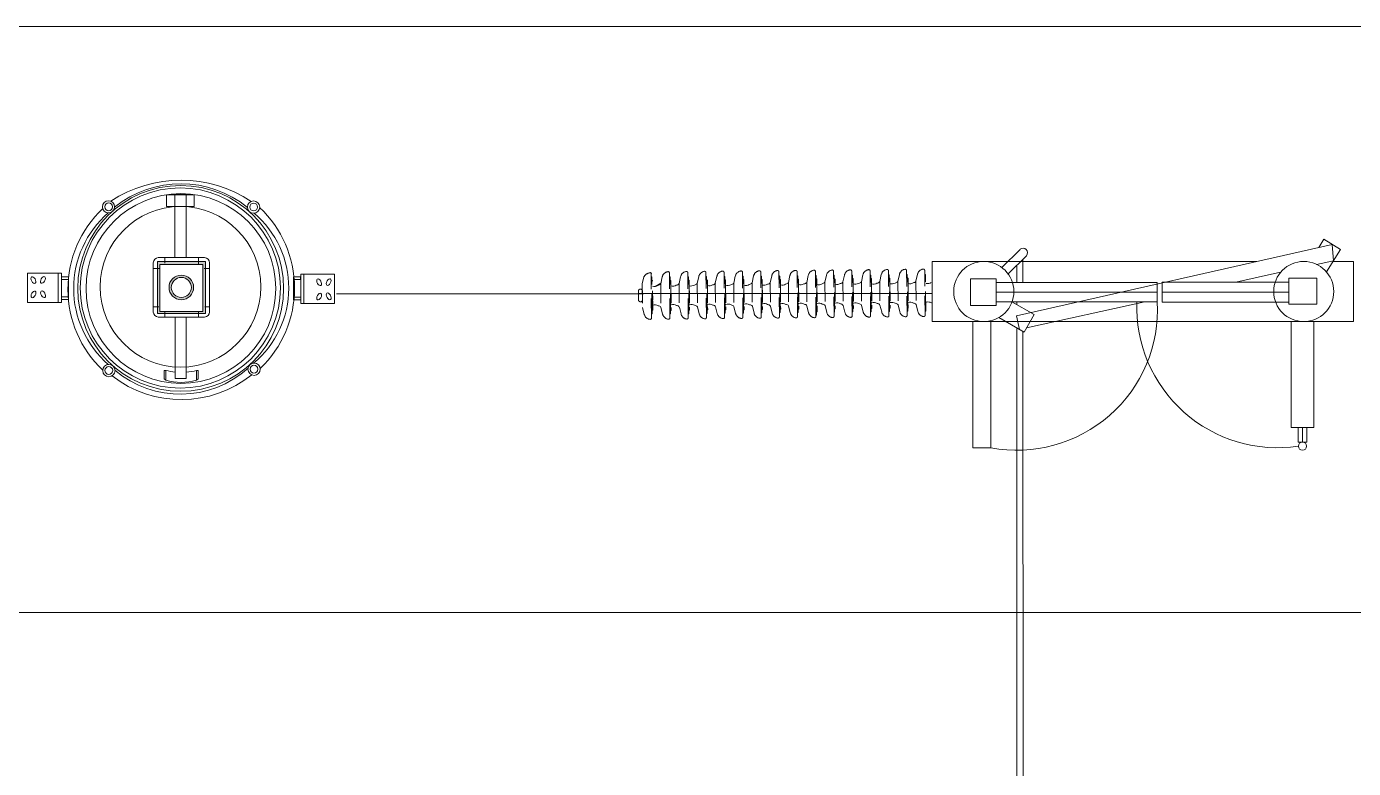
# Model space of a CAD drawing. Header units: inches. Extents: x 3989 to 4711, y 2881 to 3348.
# Drawn here: x 4501.99 to 4536.28, y 3049.94 to 3069.12 of the extents above; entities that cross this region are included whole.
import ezdxf

# ---------------------------------------------------------------- set-up
doc = ezdxf.new("R2010")
doc.units = ezdxf.units.IN
doc.header["$MEASUREMENT"] = 0
doc.linetypes.add('DASHED', pattern=[0.75, 0.5, -0.25])
doc.layers.add('COTAS', color=4, linetype='Continuous')
doc.layers.add('medidas', color=3, linetype='Continuous')

# ---------------------------------------------------------------- blocks, each defined once
blk = doc.blocks.new('*U13')
at = {"lineweight": 0}
h = blk.add_hatch(color=256, dxfattribs=at)
h.dxf.hatch_style = 1
h.paths.add_polyline_path([(-173.007, -91.414), (-171.771, -91.414), (-171.771, -90.068), (-173.007, -90.068)])
h.paths.add_polyline_path([(-172.944, -91.359), (-171.834, -91.359), (-171.834, -90.147), (-172.944, -90.147)], flags=16)
h = blk.add_hatch(color=256, dxfattribs=at)
h.dxf.hatch_style = 1
h.paths.add_polyline_path([(-172.705, -90.738, -1), (-172.068, -90.738, -1)])
h.paths.add_polyline_path([(-172.645, -90.738, -1), (-172.127, -90.738, -1)], flags=16)
for p, q in [((-172.826, -89.965), (-172.826, -90.125)), ((-171.956, -89.972), (-171.956, -90.109)), ((-173.114, -90.252), (-172.979, -90.252)), ((-171.815, -90.252), (-171.663, -90.252)), ((-176.395, -90.9), (-184.332, -90.9)), ((-173.118, -91.238), (-172.992, -91.238)), ((-172.826, -91.373), (-172.826, -91.506)), ((-171.956, -91.362), (-171.956, -91.507)), ((-171.808, -91.238), (-171.667, -91.238)), ((-172.776, -92.882), (-172.82, -92.882)), ((-172.82, -92.882), (-172.82, -93.102)), ((-171.986, -92.882), (-171.943, -92.882)), ((-171.943, -92.882), (-171.943, -93.102)), ((-172.82, -93.102), (-172.776, -93.14)), ((-171.943, -93.102), (-171.986, -93.14))]:
    blk.add_line(p, q, dxfattribs=at)
at = {"color": 0, "linetype": 'DASHED', "lineweight": 0}
for p, q in [((-191.626, -91.346), (-191.617, -90.409)), ((-191.626, -90.489), (-191.617, -90.489)), ((-191.61, -91.458), (-191.598, -90.298)), ((-191.608, -90.401), (-191.599, -90.401)), ((-191.412, -90.398), (-191.372, -90.578)), ((-191.158, -91.351), (-191.148, -90.414)), ((-191.158, -90.494), (-191.149, -90.494)), ((-191.142, -91.463), (-191.13, -90.303)), ((-191.14, -90.406), (-191.131, -90.406)), ((-190.944, -90.403), (-190.904, -90.583)), ((-190.69, -91.356), (-190.68, -90.419)), ((-190.69, -90.499), (-190.681, -90.499)), ((-190.673, -91.468), (-190.662, -90.308)), ((-190.671, -90.411), (-190.663, -90.411)), ((-190.476, -90.408), (-190.436, -90.588)), ((-190.214, -91.361), (-190.205, -90.424)), ((-190.214, -90.503), (-190.206, -90.503)), ((-190.198, -91.472), (-190.187, -90.312)), ((-190.196, -90.415), (-190.188, -90.415)), ((-190.001, -90.412), (-189.961, -90.592)), ((-189.739, -91.366), (-189.73, -90.429)), ((-189.739, -90.508), (-189.731, -90.508)), ((-189.723, -91.477), (-189.711, -90.317)), ((-189.721, -90.42), (-189.712, -90.42)), ((-189.526, -90.417), (-189.486, -90.597)), ((-189.271, -91.37), (-189.262, -90.433)), ((-189.271, -90.513), (-189.262, -90.513)), ((-189.255, -91.482), (-189.243, -90.322)), ((-189.253, -90.425), (-189.244, -90.425)), ((-189.057, -90.422), (-189.017, -90.602)), ((-188.804, -91.447), (-188.794, -90.51)), ((-188.803, -91.375), (-188.793, -90.438)), ((-188.803, -90.518), (-188.794, -90.518)), ((-188.787, -91.487), (-188.775, -90.327)), ((-188.787, -91.487), (-188.775, -90.327)), ((-188.785, -90.43), (-188.776, -90.43)), ((-188.589, -90.427), (-188.549, -90.607)), ((-188.328, -91.38), (-188.318, -90.443)), ((-188.328, -91.38), (-188.318, -90.443)), ((-188.328, -90.522), (-188.319, -90.522)), ((-188.312, -91.492), (-188.3, -90.332)), ((-188.312, -91.492), (-188.3, -90.332)), ((-188.309, -90.434), (-188.301, -90.434)), ((-188.114, -90.432), (-188.074, -90.611)), ((-187.859, -91.385), (-187.85, -90.448)), ((-187.859, -90.527), (-187.851, -90.527)), ((-187.843, -91.496), (-187.831, -90.336)), ((-187.841, -90.439), (-187.833, -90.439)), ((-187.646, -90.436), (-187.606, -90.616)), ((-187.391, -91.39), (-187.382, -90.453)), ((-187.391, -90.532), (-187.382, -90.532)), ((-187.375, -91.501), (-187.363, -90.341)), ((-187.373, -90.444), (-187.364, -90.444)), ((-187.177, -90.441), (-187.137, -90.621)), ((-186.916, -91.394), (-186.907, -90.457)), ((-186.9, -91.506), (-186.888, -90.346)), ((-186.898, -90.449), (-186.889, -90.449)), ((-186.702, -90.446), (-186.662, -90.626)), ((-186.441, -91.399), (-186.431, -90.462)), ((-186.425, -91.511), (-186.413, -90.351)), ((-186.423, -90.453), (-186.414, -90.454)), ((-186.227, -90.451), (-186.187, -90.63)), ((-185.973, -91.404), (-185.963, -90.467)), ((-185.956, -91.515), (-185.945, -90.356)), ((-185.954, -90.458), (-185.946, -90.458)), ((-185.759, -90.456), (-185.719, -90.635)), ((-185.504, -91.409), (-185.495, -90.472)), ((-185.488, -91.521), (-185.476, -90.361)), ((-185.486, -90.463), (-185.478, -90.463)), ((-185.291, -90.461), (-185.251, -90.64)), ((-185.029, -91.413), (-185.02, -90.476)), ((-185.013, -91.525), (-185.001, -90.365)), ((-185.011, -90.468), (-185.002, -90.468)), ((-184.816, -90.465), (-184.776, -90.645)), ((-184.554, -91.412), (-184.545, -90.475)), ((-184.538, -91.523), (-184.526, -90.363)), ((-184.538, -91.53), (-184.526, -90.37)), ((-184.536, -90.466), (-184.527, -90.466)), ((-184.34, -90.463), (-184.3, -90.643)), ((-191.372, -90.578), (-191.379, -91.183)), ((-191.167, -90.587), (-191.174, -91.192)), ((-191.172, -90.994), (-191.169, -90.771)), ((-190.904, -90.583), (-190.91, -91.188)), ((-190.699, -90.592), (-190.705, -91.197)), ((-190.703, -90.999), (-190.701, -90.776)), ((-190.436, -90.588), (-190.442, -91.193)), ((-190.224, -90.596), (-190.23, -91.201)), ((-190.228, -91.004), (-190.226, -90.78)), ((-189.961, -90.592), (-189.967, -91.197)), ((-189.749, -90.601), (-189.755, -91.206)), ((-189.753, -91.009), (-189.751, -90.785)), ((-189.486, -90.597), (-189.492, -91.202)), ((-189.281, -90.606), (-189.287, -91.211)), ((-189.285, -91.013), (-189.282, -90.79)), ((-189.017, -90.602), (-189.024, -91.207)), ((-188.812, -90.611), (-188.818, -91.216)), ((-188.816, -91.019), (-188.814, -90.795)), ((-188.549, -90.607), (-188.555, -91.212)), ((-188.337, -90.615), (-188.343, -91.22)), ((-188.341, -91.023), (-188.339, -90.799)), ((-188.074, -90.611), (-188.08, -91.216)), ((-187.869, -90.62), (-187.875, -91.225)), ((-187.873, -91.028), (-187.871, -90.804)), ((-187.606, -90.616), (-187.612, -91.221)), ((-187.401, -90.625), (-187.407, -91.23)), ((-187.405, -91.033), (-187.403, -90.809)), ((-187.137, -90.621), (-187.144, -91.226)), ((-186.926, -90.63), (-186.932, -91.235)), ((-186.93, -91.037), (-186.927, -90.814)), ((-186.916, -90.537), (-186.907, -90.537)), ((-186.662, -90.626), (-186.668, -91.231)), ((-186.45, -90.634), (-186.457, -91.24)), ((-186.455, -91.042), (-186.452, -90.819)), ((-186.441, -90.541), (-186.432, -90.542)), ((-186.187, -90.63), (-186.193, -91.236)), ((-185.982, -90.639), (-185.988, -91.244)), ((-185.986, -91.047), (-185.984, -90.823)), ((-185.973, -90.546), (-185.964, -90.546)), ((-185.719, -90.635), (-185.725, -91.24)), ((-185.514, -90.644), (-185.52, -91.249)), ((-185.518, -91.052), (-185.516, -90.828)), ((-185.504, -90.551), (-185.496, -90.551)), ((-185.251, -90.64), (-185.257, -91.245)), ((-185.039, -90.649), (-185.045, -91.254)), ((-185.043, -91.056), (-185.041, -90.833)), ((-185.029, -90.556), (-185.021, -90.556)), ((-184.776, -90.645), (-184.782, -91.25)), ((-184.57, -91.323), (-184.563, -90.563)), ((-184.568, -91.055), (-184.565, -90.831)), ((-184.554, -90.554), (-184.545, -90.554)), ((-184.3, -90.643), (-184.307, -91.255)), ((-184.304, -91.051), (-184.302, -90.827)), ((-184.201, -91.052), (-184.199, -90.828)), ((-191.422, -91.362), (-191.379, -91.183)), ((-190.954, -91.367), (-190.91, -91.188)), ((-190.486, -91.372), (-190.442, -91.193)), ((-190.011, -91.376), (-189.967, -91.197)), ((-189.535, -91.381), (-189.492, -91.202)), ((-189.067, -91.386), (-189.024, -91.207)), ((-188.599, -91.391), (-188.555, -91.212)), ((-188.124, -91.395), (-188.08, -91.216)), ((-191.618, -91.355), (-191.609, -91.355)), ((-191.166, -91.272), (-191.157, -91.272)), ((-191.149, -91.36), (-191.141, -91.36)), ((-190.697, -91.277), (-190.689, -91.277)), ((-190.681, -91.365), (-190.672, -91.365)), ((-190.222, -91.281), (-190.214, -91.281)), ((-190.206, -91.37), (-190.197, -91.37)), ((-189.747, -91.286), (-189.739, -91.286)), ((-189.731, -91.374), (-189.722, -91.374)), ((-189.279, -91.291), (-189.27, -91.291)), ((-189.263, -91.379), (-189.254, -91.379)), ((-188.795, -91.455), (-188.786, -91.455)), ((-188.319, -91.389), (-188.31, -91.389)), ((-187.867, -91.305), (-187.859, -91.305)), ((-187.851, -91.393), (-187.842, -91.393)), ((-187.656, -91.4), (-187.612, -91.221)), ((-187.399, -91.31), (-187.39, -91.31)), ((-187.383, -91.398), (-187.374, -91.399)), ((-187.187, -91.405), (-187.144, -91.226)), ((-186.924, -91.315), (-186.915, -91.315)), ((-186.907, -91.403), (-186.899, -91.403)), ((-186.712, -91.41), (-186.668, -91.231)), ((-186.449, -91.319), (-186.44, -91.319)), ((-186.432, -91.408), (-186.424, -91.408)), ((-186.237, -91.414), (-186.193, -91.236)), ((-185.98, -91.324), (-185.972, -91.324)), ((-185.964, -91.413), (-185.955, -91.413)), ((-185.769, -91.419), (-185.725, -91.24)), ((-185.512, -91.329), (-185.504, -91.329)), ((-185.496, -91.418), (-185.487, -91.418)), ((-185.3, -91.424), (-185.257, -91.245)), ((-185.037, -91.334), (-185.028, -91.334)), ((-185.021, -91.422), (-185.012, -91.422)), ((-184.825, -91.429), (-184.782, -91.25)), ((-184.35, -91.434), (-184.307, -91.255))]:
    blk.add_line(p, q, dxfattribs=at)
at = {"color": 0, "lineweight": 0}
for p, q in [((-191.167, -90.587), (-191.167, -90.502)), ((-190.699, -90.592), (-190.698, -90.507)), ((-190.224, -90.596), (-190.223, -90.512)), ((-189.749, -90.601), (-189.748, -90.517)), ((-189.281, -90.606), (-189.28, -90.521)), ((-188.812, -90.611), (-188.811, -90.526)), ((-188.337, -90.615), (-188.336, -90.531)), ((-187.869, -90.62), (-187.868, -90.536)), ((-187.401, -90.625), (-187.4, -90.541)), ((-186.926, -90.63), (-186.925, -90.545)), ((-186.45, -90.634), (-186.45, -90.55)), ((-185.982, -90.639), (-185.981, -90.555)), ((-185.514, -90.644), (-185.513, -90.56)), ((-185.039, -90.649), (-185.038, -90.564)), ((-184.629, -90.711), (-184.778, -90.632)), ((-191.174, -91.263), (-191.174, -91.192)), ((-190.706, -91.268), (-190.705, -91.197)), ((-190.231, -91.272), (-190.23, -91.201)), ((-189.756, -91.277), (-189.755, -91.206)), ((-189.287, -91.282), (-189.287, -91.211)), ((-188.819, -91.287), (-188.818, -91.216)), ((-188.344, -91.292), (-188.343, -91.22)), ((-188.82, -91.358), (-188.819, -91.287)), ((-187.876, -91.296), (-187.875, -91.225)), ((-187.408, -91.301), (-187.407, -91.23)), ((-186.932, -91.306), (-186.932, -91.235)), ((-186.457, -91.311), (-186.457, -91.24)), ((-185.989, -91.315), (-185.988, -91.244)), ((-185.521, -91.321), (-185.52, -91.249)), ((-185.046, -91.325), (-185.045, -91.254))]:
    blk.add_line(p, q, dxfattribs=at)
at = {"lineweight": 0}
for points in [[(-172.716, -88.341), (-172, -88.341), (-172, -88.648), (-172.716, -88.648)], [(-172.221, -89.967), (-172.509, -89.967), (-172.509, -88.323), (-172.221, -88.323)], [(-173.007, -90.068), (-171.771, -90.068), (-171.771, -91.414), (-173.007, -91.414)], [(-172.944, -90.147), (-171.834, -90.147), (-171.834, -91.359), (-172.944, -91.359)], [(-175.555, -91.15), (-176.348, -91.15), (-176.348, -90.394), (-175.555, -90.394)], [(-175.471, -91.15), (-175.555, -91.15), (-175.555, -90.394), (-175.471, -90.394)], [(-175.289, -91.057), (-175.471, -91.057), (-175.471, -90.466), (-175.289, -90.466)], [(-175.289, -90.535), (-175.47, -90.535), (-175.47, -90.465), (-175.289, -90.465)], [(-169.47, -90.461), (-169.288, -90.461), (-169.288, -91.052), (-169.47, -91.052)], [(-169.47, -90.461), (-169.288, -90.461), (-169.288, -90.531), (-169.47, -90.531)], [(-169.288, -90.368), (-169.204, -90.368), (-169.204, -91.125), (-169.288, -91.125)], [(-169.204, -90.368), (-168.411, -90.368), (-168.411, -91.125), (-169.204, -91.125)], [(-175.289, -91.057), (-175.471, -91.057), (-175.471, -90.987), (-175.289, -90.987)], [(-169.47, -90.983), (-169.289, -90.983), (-169.289, -91.053), (-169.47, -91.053)], [(-172.226, -93.09), (-172.514, -93.09), (-172.514, -91.508), (-172.226, -91.508)]]:
    blk.add_lwpolyline(points, close=True, dxfattribs=at)
for points in [[(-173.117, -91.375), (-173.117, -90.099)], [(-172.989, -89.967), (-171.79, -89.967)], [(-171.662, -90.099), (-171.662, -91.376)], [(-171.79, -91.508), (-172.988, -91.508)], [(-172.777, -93.14), (-172.777, -92.882)], [(-171.985, -92.881), (-171.985, -92.881), (-171.985, -93.14), (-171.985, -93.14)], [(-171.985, -93.14), (-171.985, -92.882)]]:
    blk.add_lwpolyline(points, dxfattribs=at)
at = {"color": 0, "lineweight": 0}
blk.add_lwpolyline([(-184.285, -91.099), (-184.305, -91.138)], dxfattribs=at)
at = {"lineweight": 0}
for centre, radius in [((-172.37, -90.763), 2.66), ((-172.359, -90.753), 2.587), ((-172.376, -90.766), 2.452), ((-172.365, -90.723), 2.075), ((-174.254, -88.66), 0.159), ((-174.254, -88.659), 0.101), ((-170.504, -88.655), 0.159), ((-170.507, -88.655), 0.101), ((-172.386, -90.738), 0.318), ((-172.386, -90.738), 0.259), ((-174.268, -92.854), 0.159), ((-174.264, -92.852), 0.101), ((-170.513, -92.889), 0.159), ((-170.511, -92.885), 0.101)]:
    blk.add_circle(centre, radius, dxfattribs=at)
for centre, radius, start, end in [((-172.374, -91.273), 3.305, 56.7966, 123.4041), ((-172.374, -90.792), 2.733, 51.2375, 129.0396), ((-172.446, -90.759), 2.866, 133.2528, 226.2198), ((-172.627, -90.752), 2.536, 130.3288, 230.0445), ((-172.194, -90.77), 2.59, 310.8817, 49.0789), ((-172.321, -90.787), 2.867, 313.2569, 46.6173), ((-172.971, -90.112), 0.146, 96.821, 175.0597), ((-171.807, -90.112), 0.146, 4.9403, 83.179), ((-172.971, -91.363), 0.146, 184.9403, 263.179), ((-171.807, -91.363), 0.146, 276.821, 355.0597), ((-172.359, -90.885), 2.614, 227.8894, 310.2498), ((-172.382, -91.422), 1.514, 254.8041, 264.9821), ((-172.382, -91.422), 1.514, 275.883, 285.1297), ((-172.385, -90.729), 2.91, 231.2727, 307.8736), ((-172.38, -91.678), 1.514, 254.8041, 285.1297)]:
    blk.add_arc(centre, radius, start, end, dxfattribs=at)
at = {"color": 0, "linetype": 'DASHED', "lineweight": 0}
for centre, radius, start, end in [((-191.608, -90.41), 0.00864, 89.4188, 179.4188), ((-191.564, -90.299), 0.0346, 82.7008, 179.4188), ((-191.581, -90.436), 0.173, 12.5488, 82.7008), ((-191.158, -90.502), 0.00864, 89.4188, 179.4188), ((-191.14, -90.414), 0.00864, 89.4188, 179.4188), ((-191.095, -90.303), 0.0346, 82.7008, 179.4188), ((-191.113, -90.44), 0.173, 12.5488, 82.7008), ((-190.69, -90.507), 0.00864, 89.4188, 179.4188), ((-190.671, -90.419), 0.00864, 89.4188, 179.4188), ((-190.627, -90.308), 0.0346, 82.7008, 179.4188), ((-190.645, -90.446), 0.173, 12.5488, 82.7008), ((-190.214, -90.512), 0.00864, 89.4188, 179.4188), ((-190.196, -90.424), 0.00864, 89.4188, 179.4188), ((-190.152, -90.313), 0.0346, 82.7008, 179.4188), ((-190.17, -90.45), 0.173, 12.5488, 82.7008), ((-189.739, -90.517), 0.00864, 89.4188, 179.4188), ((-189.721, -90.429), 0.00864, 89.4188, 179.4188), ((-189.677, -90.318), 0.0346, 82.7008, 179.4188), ((-189.694, -90.455), 0.173, 12.5488, 82.7008), ((-189.271, -90.521), 0.00864, 89.4188, 179.4188), ((-189.253, -90.433), 0.00864, 89.4188, 179.4188), ((-189.209, -90.322), 0.0346, 82.7008, 179.4188), ((-189.226, -90.46), 0.173, 12.5488, 82.7008), ((-188.803, -90.527), 0.00864, 89.4188, 179.4188), ((-188.785, -90.439), 0.00864, 89.4188, 179.4188), ((-188.74, -90.328), 0.0346, 82.7008, 179.4188), ((-188.758, -90.465), 0.173, 12.5488, 82.7008), ((-188.328, -90.531), 0.00864, 89.4188, 179.4188), ((-188.31, -90.443), 0.00864, 89.4188, 179.4188), ((-188.265, -90.332), 0.0346, 82.7008, 179.4188), ((-188.283, -90.469), 0.173, 12.5488, 82.7008), ((-187.859, -90.536), 0.00864, 89.4188, 179.4188), ((-187.841, -90.448), 0.00864, 89.4188, 179.4188), ((-187.797, -90.337), 0.0346, 82.7008, 179.4188), ((-187.814, -90.474), 0.173, 12.5488, 82.7008), ((-187.391, -90.541), 0.00864, 89.4188, 179.4188), ((-187.373, -90.453), 0.00864, 89.4188, 179.4188), ((-187.329, -90.342), 0.0346, 82.7008, 179.4188), ((-187.346, -90.479), 0.173, 12.5488, 82.7008), ((-186.898, -90.457), 0.00864, 89.4188, 179.4188), ((-186.854, -90.346), 0.0346, 82.7008, 179.4188), ((-186.871, -90.484), 0.173, 12.5488, 82.7008), ((-186.423, -90.462), 0.00864, 89.4188, 179.4188), ((-186.378, -90.351), 0.0346, 82.7008, 179.4188), ((-186.396, -90.488), 0.173, 12.5488, 82.7008), ((-185.954, -90.467), 0.00864, 89.4188, 179.4188), ((-185.91, -90.356), 0.0346, 82.7008, 179.4188), ((-185.928, -90.493), 0.173, 12.5488, 82.7008), ((-185.486, -90.472), 0.00864, 89.4188, 179.4188), ((-185.442, -90.361), 0.0346, 82.7008, 179.4188), ((-185.459, -90.498), 0.173, 12.5488, 82.7008), ((-185.011, -90.476), 0.00864, 89.4188, 179.4188), ((-184.967, -90.365), 0.0346, 82.7008, 179.4188), ((-184.984, -90.503), 0.173, 12.5488, 82.7008), ((-184.536, -90.475), 0.00864, 89.4188, 179.4188), ((-184.505, -90.391), 0.0346, 57.726, 154.4439), ((-184.522, -90.569), 0.21, 30.153, 80.354), ((-186.916, -90.545), 0.00864, 89.4188, 179.4188), ((-186.441, -90.55), 0.00864, 89.4188, 179.4188), ((-185.973, -90.555), 0.00864, 89.4188, 179.4188), ((-185.504, -90.56), 0.00864, 89.4188, 179.4188), ((-185.029, -90.564), 0.00864, 89.4188, 179.4188), ((-184.554, -90.563), 0.00864, 89.4188, 179.4188), ((-184.251, -90.834), 0.0522, 352.1235, 186.7141), ((-184.253, -91.058), 0.0522, 172.1235, 6.7141), ((-191.617, -91.347), 0.00864, 179.4188, 269.4188), ((-191.575, -91.458), 0.0346, 179.4188, 276.1367), ((-191.59, -91.321), 0.173, 276.1367, 346.2887), ((-191.166, -91.263), 0.00864, 179.4188, 269.4188), ((-191.149, -91.351), 0.00864, 179.4188, 269.4188), ((-191.107, -91.463), 0.0346, 179.4188, 276.1367), ((-191.122, -91.326), 0.173, 276.1367, 346.2887), ((-190.697, -91.268), 0.00864, 179.4188, 269.4188), ((-190.681, -91.356), 0.00864, 179.4188, 269.4188), ((-190.639, -91.468), 0.0346, 179.4188, 276.1367), ((-190.654, -91.331), 0.173, 276.1367, 346.2887), ((-190.222, -91.272), 0.00864, 179.4188, 269.4188), ((-190.206, -91.361), 0.00864, 179.4188, 269.4188), ((-190.164, -91.473), 0.0346, 179.4188, 276.1367), ((-190.179, -91.335), 0.173, 276.1367, 346.2887), ((-189.747, -91.277), 0.00864, 179.4188, 269.4188), ((-189.731, -91.366), 0.00864, 179.4188, 269.4188), ((-189.689, -91.478), 0.0346, 179.4188, 276.1367), ((-189.703, -91.34), 0.173, 276.1367, 346.2887), ((-189.279, -91.282), 0.00864, 179.4188, 269.4188), ((-189.262, -91.37), 0.00864, 179.4188, 269.4188), ((-189.22, -91.482), 0.0346, 179.4188, 276.1367), ((-189.235, -91.345), 0.173, 276.1367, 346.2887), ((-188.811, -91.358), 0.00864, 179.4188, 269.4188), ((-188.795, -91.447), 0.00864, 179.4188, 269.4188), ((-188.752, -91.487), 0.0346, 179.4188, 276.1367), ((-188.767, -91.35), 0.173, 276.1367, 346.2887), ((-188.335, -91.292), 0.00864, 179.4188, 269.4188), ((-188.319, -91.38), 0.00864, 179.4188, 269.4188), ((-188.277, -91.492), 0.0346, 179.4188, 276.1367), ((-188.292, -91.354), 0.173, 276.1367, 346.2887), ((-187.867, -91.296), 0.00864, 179.4188, 269.4188), ((-187.851, -91.385), 0.00864, 179.4188, 269.4188), ((-187.809, -91.497), 0.0346, 179.4188, 276.1367), ((-187.823, -91.359), 0.173, 276.1367, 346.2887), ((-187.399, -91.301), 0.00864, 179.4188, 269.4188), ((-187.383, -91.39), 0.00864, 179.4188, 269.4188), ((-187.34, -91.502), 0.0346, 179.4188, 276.1367), ((-187.355, -91.364), 0.173, 276.1367, 346.2887), ((-186.924, -91.306), 0.00864, 179.4188, 269.4188), ((-186.907, -91.394), 0.00864, 179.4188, 269.4188), ((-186.865, -91.506), 0.0346, 179.4188, 276.1367), ((-186.88, -91.369), 0.173, 276.1367, 346.2887), ((-186.449, -91.311), 0.00864, 179.4188, 269.4188), ((-186.432, -91.399), 0.00864, 179.4188, 269.4188), ((-186.39, -91.511), 0.0346, 179.4188, 276.1367), ((-186.405, -91.373), 0.173, 276.1367, 346.2887), ((-185.98, -91.316), 0.00864, 179.4188, 269.4188), ((-185.964, -91.404), 0.00864, 179.4188, 269.4188), ((-185.922, -91.516), 0.0346, 179.4188, 276.1367), ((-185.937, -91.378), 0.173, 276.1367, 346.2887), ((-185.512, -91.321), 0.00864, 179.4188, 269.4188), ((-185.496, -91.409), 0.00864, 179.4188, 269.4188), ((-185.454, -91.521), 0.0346, 179.4188, 276.1367), ((-185.468, -91.383), 0.173, 276.1367, 346.2887), ((-185.037, -91.325), 0.00864, 179.4188, 269.4188), ((-185.021, -91.413), 0.00864, 179.4188, 269.4188), ((-184.979, -91.525), 0.0346, 179.4188, 276.1367), ((-184.993, -91.388), 0.173, 276.1367, 346.2887), ((-184.562, -91.323), 0.00864, 179.4188, 269.4188), ((-184.545, -91.413), 0.00864, 179.4188, 269.4188), ((-184.503, -91.53), 0.0346, 179.4188, 276.1367), ((-184.518, -91.393), 0.173, 276.1367, 346.2887)]:
    blk.add_arc(centre, radius, start, end, dxfattribs=at)
at = {"color": 0, "lineweight": 0}
for centre, radius, start, end in [((-191.683, -90.486), 0.154, 236.2975, 287.6703), ((-191.294, -90.524), 0.0951, 214.3765, 266.1931), ((-191.215, -90.491), 0.154, 236.2975, 287.6703), ((-190.826, -90.529), 0.0951, 214.3765, 266.1931), ((-190.746, -90.496), 0.154, 236.2975, 287.6703), ((-190.357, -90.534), 0.0951, 214.3765, 266.1931), ((-190.278, -90.5), 0.154, 236.2975, 290.3874), ((-189.882, -90.538), 0.0951, 214.3765, 266.1931), ((-189.803, -90.505), 0.154, 236.2975, 290.3874), ((-189.407, -90.543), 0.0951, 214.3765, 266.1931), ((-189.328, -90.51), 0.154, 236.2975, 287.6703), ((-188.939, -90.548), 0.0951, 214.3765, 266.1931), ((-188.86, -90.515), 0.154, 236.2975, 287.6703), ((-188.471, -90.553), 0.0951, 214.3765, 266.1931), ((-188.391, -90.52), 0.154, 236.2975, 290.3874), ((-187.995, -90.558), 0.0951, 214.3765, 266.1931), ((-187.916, -90.524), 0.154, 236.2975, 287.6703), ((-187.527, -90.562), 0.0951, 214.3765, 266.1931), ((-187.448, -90.529), 0.154, 236.2975, 287.6703), ((-187.059, -90.567), 0.0951, 214.3765, 266.1931), ((-186.98, -90.534), 0.154, 236.2975, 290.3874), ((-186.584, -90.572), 0.0951, 214.3765, 266.1931), ((-186.505, -90.539), 0.154, 236.2975, 290.3874), ((-186.109, -90.577), 0.0951, 214.3765, 266.1931), ((-186.029, -90.543), 0.154, 236.2975, 287.6703), ((-185.64, -90.582), 0.0951, 214.3765, 266.1931), ((-185.561, -90.548), 0.154, 236.2975, 287.6703), ((-185.172, -90.586), 0.0951, 214.3765, 266.1931), ((-185.093, -90.553), 0.154, 236.2975, 290.3874), ((-184.697, -90.591), 0.0951, 214.3765, 266.1931), ((-184.618, -90.558), 0.154, 236.2975, 290.3874), ((-191.691, -91.268), 0.154, 71.1672, 122.5401), ((-191.301, -91.238), 0.0951, 92.6444, 144.4611), ((-191.223, -91.273), 0.154, 71.1672, 122.5401), ((-190.833, -91.243), 0.0951, 92.6444, 144.4611), ((-190.754, -91.278), 0.154, 71.1672, 122.5401), ((-190.365, -91.248), 0.0951, 92.6444, 144.4611), ((-190.286, -91.283), 0.154, 68.4501, 122.5401), ((-189.889, -91.253), 0.0951, 92.6444, 144.4611), ((-189.811, -91.287), 0.154, 68.4501, 122.5401), ((-189.414, -91.257), 0.0951, 92.6444, 144.4611), ((-189.336, -91.292), 0.154, 71.1672, 122.5401), ((-188.946, -91.262), 0.0951, 92.6444, 144.4611), ((-188.868, -91.297), 0.154, 71.1672, 122.5401), ((-188.478, -91.267), 0.0951, 92.6444, 144.4611), ((-188.399, -91.302), 0.154, 71.1672, 122.5401), ((-188.003, -91.272), 0.0951, 92.6444, 144.4611), ((-187.924, -91.307), 0.154, 71.1672, 122.5401), ((-187.534, -91.276), 0.0951, 92.6444, 144.4611), ((-187.456, -91.311), 0.154, 71.1672, 122.5401), ((-187.066, -91.281), 0.0951, 92.6444, 144.4611), ((-186.988, -91.316), 0.154, 68.4501, 122.5401), ((-186.591, -91.286), 0.0951, 92.6444, 144.4611), ((-186.513, -91.321), 0.154, 68.4501, 122.5401), ((-186.116, -91.291), 0.0951, 92.6444, 144.4611), ((-186.037, -91.326), 0.154, 71.1672, 122.5401), ((-185.648, -91.296), 0.0951, 92.6444, 144.4611), ((-185.569, -91.331), 0.154, 71.1672, 122.5401), ((-185.179, -91.3), 0.0951, 92.6444, 144.4611), ((-185.101, -91.335), 0.154, 68.4501, 122.5401), ((-184.704, -91.305), 0.0951, 92.6444, 144.4611), ((-184.626, -91.34), 0.154, 68.4501, 122.5401)]:
    blk.add_arc(centre, radius, start, end, dxfattribs=at)
at = {"lineweight": 0}
for centre, major_axis in [((-176.194, -90.6), (-0.0436, 0.0835)), ((-168.81, -90.544), (-0.0436, 0.0835)), ((-175.949, -90.974), (0.0436, -0.0835)), ((-168.565, -90.918), (0.0436, -0.0835))]:
    blk.add_ellipse(centre, major_axis=major_axis, ratio=0.543273, start_param=4.782278, end_param=11.062092, dxfattribs=at)
at = {"lineweight": 0, "extrusion": (0, 0, -1)}
for centre, major_axis in [((-175.947, -90.604), (-0.0436, -0.0835)), ((-168.563, -90.549), (-0.0436, -0.0835)), ((-176.196, -90.969), (0.0436, 0.0835)), ((-168.812, -90.914), (0.0436, 0.0835))]:
    blk.add_ellipse(centre, major_axis=major_axis, ratio=0.543273, start_param=4.782278, end_param=11.062092, dxfattribs=at)
at = {"layer": 'COTAS', "color": 0, "lineweight": 0}
for p, q in [((-202.343, -89.759), (-201.917, -89.493)), ((-201.917, -89.493), (-201.784, -89.704)), ((-201.982, -90.337), (-202.343, -89.759)), ((-202.163, -90.048), (-202.13, -89.626)), ((-202.13, -89.626), (-193.97, -91.475)), ((-194.065, -89.754), (-193.59, -90.223)), ((-202.677, -90.068), (-202.677, -91.621)), ((-202.677, -90.068), (-202.15, -90.068)), ((-202.163, -90.048), (-201.727, -90.143)), ((-200.179, -90.068), (-191.789, -90.068)), ((-193.752, -90.387), (-194.227, -89.918)), ((-194.137, -90.017), (-194.137, -90.613)), ((-193.975, -90.166), (-193.975, -90.613)), ((-191.789, -91.621), (-191.789, -90.068)), ((-201.007, -90.499), (-201.731, -90.499)), ((-201.731, -90.499), (-201.731, -90.845)), ((-201.007, -91.173), (-201.007, -90.499)), ((-200.797, -90.347), (-199.64, -90.601)), ((-192.779, -90.52), (-193.443, -90.52)), ((-193.443, -90.52), (-193.443, -91.202)), ((-192.779, -90.845), (-192.779, -90.52)), ((-201.731, -90.845), (-201.731, -91.173)), ((-197.736, -90.601), (-201.007, -90.601)), ((-201.007, -90.601), (-201.007, -91.118)), ((-201.007, -91.118), (-201.007, -90.859)), ((-201.007, -90.859), (-197.736, -90.859)), ((-197.736, -91.118), (-197.736, -90.601)), ((-193.443, -90.613), (-197.61, -90.613)), ((-197.61, -90.613), (-197.54, -90.613)), ((-197.54, -90.613), (-197.61, -90.613)), ((-197.61, -90.613), (-197.61, -91.115)), ((-197.61, -90.864), (-193.443, -90.864)), ((-192.779, -91.202), (-192.779, -90.845)), ((-201.731, -91.173), (-201.007, -91.173)), ((-201.007, -91.118), (-197.736, -91.118)), ((-197.61, -91.115), (-193.853, -91.115)), ((-197.291, -91.115), (-194.232, -91.785)), ((-193.853, -91.115), (-194.427, -91.441)), ((-193.975, -91.115), (-193.975, -91.185)), ((-193.853, -91.115), (-193.443, -91.115)), ((-193.443, -91.202), (-192.779, -91.202)), ((-184.2, -90.898), (-191.774, -90.898)), ((-194.427, -91.441), (-194.171, -91.894)), ((-194.171, -91.894), (-193.51, -91.519)), ((-193.97, -91.475), (-194.05, -91.825)), ((-202.677, -91.621), (-191.789, -91.621)), ((-201.654, -94.357), (-201.654, -91.621)), ((-201.07, -94.357), (-201.07, -91.621)), ((-194.138, -91.875), (-194.139, -105.4)), ((-193.975, -91.783), (-193.975, -105.422)), ((-193.309, -94.886), (-193.309, -91.621)), ((-192.842, -94.886), (-192.842, -91.621)), ((-201.654, -94.357), (-201.07, -94.357)), ((-201.475, -94.737), (-201.475, -94.357)), ((-201.362, -94.357), (-201.362, -94.737)), ((-201.249, -94.737), (-201.249, -94.357)), ((-201.362, -94.737), (-201.475, -94.737)), ((-201.362, -94.737), (-201.249, -94.737)), ((-193.309, -94.886), (-192.842, -94.886))]:
    blk.add_line(p, q, dxfattribs=at)
for centre, radius in [((-201.394, -90.845), 0.777), ((-193.125, -90.845), 0.777), ((-201.362, -94.843), 0.106)]:
    blk.add_circle(centre, radius, dxfattribs=at)
blk.add_arc((-194.141, -89.84), 0.116, 48.6858, 221.927, dxfattribs=at)
at = {"layer": 'COTAS', "color": 1, "lineweight": 0}
for centre, radius, start, end in [((-200.716, -91.243), 3.64, 261.4644, 2.0074), ((-193.982, -91.315), 3.633, 176.841, 280.6721)]:
    blk.add_arc(centre, radius, start, end, dxfattribs=at)
at = {"layer": 'medidas', "color": 0, "lineweight": 0}
for p, q in [((-184.562, -91.332), (-184.553, -91.332)), ((-184.545, -91.422), (-184.537, -91.422))]:
    blk.add_line(p, q, dxfattribs=at)
blk = doc.blocks.new('*U14')
at = {"color": 0, "linetype": 'ByBlock', "lineweight": -2, "transparency": 16777216}
blk.add_blockref('*U13', (0, 0), dxfattribs=at)

msp = doc.modelspace()

# ---------------------------------------------------------------- linework, layer by layer
at = {"color": 3, "lineweight": 0}
for p, q in [((4651.98952, 3069.1245), (4424.48611, 3069.1245)), ((4424.55191, 3053.97443), (4651.99682, 3053.97443))]:
    msp.add_line(p, q, dxfattribs=at)

# ---------------------------------------------------------------- block references
at = {"lineweight": 0, "xscale": -1}
msp.add_blockref('*U14', (4333.6009, 3153.11752), dxfattribs=at)

doc.saveas('drawing.dxf')
